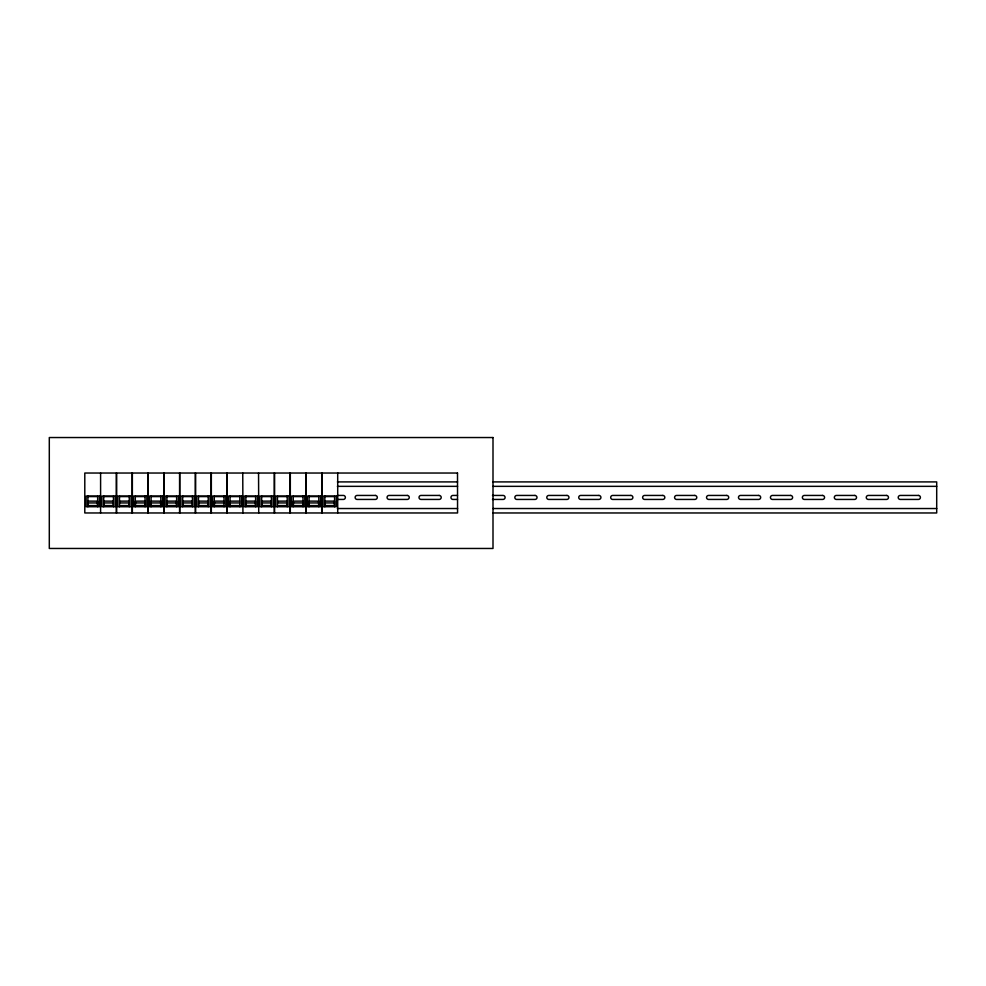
<?xml version="1.0" encoding="UTF-8"?>
<svg xmlns="http://www.w3.org/2000/svg" width="986" height="986" viewBox="0 0 986 986"><rect width="100%" height="100%" fill="white"/><g stroke="black" fill="none" stroke-linecap="round" stroke-linejoin="round"><path stroke-width="1.48" d="M337.397 481.907L457.566 481.907M493 481.907L936.7 481.907L936.7 512.966L493 512.966M337.397 486.344L457.566 486.344M493 486.344L936.7 486.344M337.311 495.44L343.375 495.44A1.997 1.997 0 0 1 345.371 497.437A1.997 1.997 0 0 1 343.375 499.434L337.311 499.434M457.516 495.44L452.956 495.44A1.997 1.997 0 0 0 450.959 497.437A1.997 1.997 0 0 0 452.956 499.434L457.516 499.434M492.482 495.44L503.094 495.44A1.997 1.997 0 0 1 505.103 497.437A1.997 1.997 0 0 1 503.094 499.434L492.482 499.434M87.902 496.587L97.663 496.587M103.703 496.587L113.464 496.587M119.491 496.587L129.252 496.587M135.292 496.587L145.053 496.587M151.08 496.587L160.841 496.587M166.88 496.587L176.642 496.587M182.681 496.587L192.443 496.587M198.469 496.587L208.231 496.587M214.27 496.587L224.032 496.587M230.058 496.587L239.82 496.587M245.859 496.587L255.62 496.587M261.66 496.587L271.421 496.587M277.448 496.587L287.209 496.587M293.249 496.587L303.01 496.587M309.037 496.587L318.798 496.587M324.838 496.587L334.599 496.587M119.676 501.159L129.08 501.11L129.08 505.584L119.676 505.584M223.847 501.159L214.443 501.11L214.443 505.584L223.847 505.584M239.647 501.11L230.243 501.159L230.243 505.584L239.647 505.584M277.633 501.159L287.037 501.11L287.037 505.584L277.633 505.584M88.074 502.934L97.491 502.934M103.875 502.934L113.279 502.934M119.676 502.934L129.08 502.934M135.464 502.934L144.868 502.934M151.265 502.934L160.669 502.934M167.053 502.934L176.469 502.934M182.854 502.934L192.258 502.934M198.654 502.934L208.058 502.934M214.443 502.934L223.847 502.934M230.243 502.934L239.647 502.934M246.032 502.934L255.448 502.934M261.832 502.934L271.236 502.934M277.633 502.934L287.037 502.934M293.421 502.934L302.825 502.934M309.222 502.934L318.626 502.934M325.01 502.934L334.427 502.934M87.902 506.212L97.663 506.212M103.703 506.212L113.464 506.212M119.491 506.212L129.252 506.212M135.292 506.212L145.053 506.212M151.08 506.212L160.841 506.212M166.88 506.212L176.642 506.212M182.681 506.212L192.443 506.212M198.469 506.212L208.231 506.212M214.27 506.212L224.032 506.212M230.058 506.212L239.82 506.212M245.859 506.212L255.62 506.212M261.66 506.212L271.421 506.212M277.448 506.212L287.209 506.212M293.249 506.212L303.01 506.212M309.037 506.212L318.798 506.212M324.838 506.212L334.599 506.212M337.397 508.529L457.566 508.529M493 508.529L936.7 508.529M337.705 472.886L337.705 512.966M334.599 496.081L334.599 506.73M324.838 496.081L324.838 506.73M321.904 473.046L321.904 512.954M321.732 473.046L321.732 512.954M318.798 496.081L318.798 506.73M309.037 496.081L309.037 506.73M306.116 473.046L306.116 512.954M305.931 473.046L305.931 512.954M303.01 496.081L303.01 506.73M293.249 496.081L293.249 506.73M290.315 473.046L290.315 512.954M290.143 473.046L290.143 512.954M287.209 496.081L287.209 506.73M277.448 496.081L277.448 506.73M274.527 473.046L274.527 512.954M274.342 473.046L274.342 512.954M271.421 496.081L271.421 506.73M261.66 496.081L261.66 506.73M258.554 473.046L258.726 512.954M255.62 496.081L255.62 506.73M245.859 496.081L245.859 506.73M242.753 473.046L242.926 512.954M239.82 496.081L239.82 506.73M230.058 496.081L230.058 506.73M227.137 473.046L227.137 512.954M226.953 473.046L226.953 512.954M224.032 496.081L224.032 506.73M214.27 496.081L214.27 506.73M211.337 473.046L211.337 512.954M211.164 473.046L211.164 512.954M208.231 496.081L208.231 506.73M198.469 496.081L198.469 506.73M195.548 473.046L195.548 512.954M195.364 473.046L195.364 512.954M192.443 496.081L192.443 506.73M182.681 496.081L182.681 506.73M179.748 473.046L179.748 512.954M179.575 473.046L179.575 512.954M176.642 496.081L176.642 506.73M166.88 496.081L166.88 506.73M163.947 473.046L163.947 512.954M163.775 473.046L163.775 512.954M160.841 496.081L160.841 506.73M151.08 496.081L151.08 506.73M148.159 473.046L148.159 512.954M147.974 473.046L147.974 512.954M145.053 496.081L145.053 506.73M135.292 496.081L135.292 506.73M132.358 473.046L132.358 512.954M132.186 473.046L132.186 512.954M129.252 496.081L129.252 506.73M119.491 496.081L119.491 506.73M116.57 473.046L116.57 512.954M116.385 473.046L116.385 512.954M113.464 496.081L113.464 506.73M103.703 496.081L103.703 506.73M100.597 473.046L100.597 512.954M97.663 496.081L97.663 506.73M87.902 496.081L87.902 506.73M493 437.537L49.3 437.537L49.3 548.462L493 548.462L493 437.537M457.504 473.034L84.796 473.034L84.796 512.966L457.566 512.966L457.504 473.034M375.321 495.44L357.129 495.44A1.997 1.997 0 0 0 355.133 497.437A1.997 1.997 0 0 0 357.129 499.434L375.321 499.434A1.997 1.997 0 0 0 377.318 497.437A1.997 1.997 0 0 0 375.321 495.44M407.267 495.44L389.076 495.44A1.997 1.997 0 0 0 387.079 497.437A1.997 1.997 0 0 0 389.076 499.434L407.267 499.434A1.997 1.997 0 0 0 409.264 497.437A1.997 1.997 0 0 0 407.267 495.44M439.214 495.44L421.022 495.44A1.997 1.997 0 0 0 419.025 497.437A1.997 1.997 0 0 0 421.022 499.434L439.214 499.434A1.997 1.997 0 0 0 441.21 497.437A1.997 1.997 0 0 0 439.214 495.44M535.041 495.44L516.849 495.44A1.997 1.997 0 0 0 514.852 497.437A1.997 1.997 0 0 0 516.849 499.434L535.041 499.434A1.997 1.997 0 0 0 537.037 497.437A1.997 1.997 0 0 0 535.041 495.44M566.987 495.44L548.795 495.44A1.997 1.997 0 0 0 546.799 497.437A1.997 1.997 0 0 0 548.795 499.434L566.987 499.434A1.997 1.997 0 0 0 568.984 497.437A1.997 1.997 0 0 0 566.987 495.44M598.933 495.44L580.742 495.44A1.997 1.997 0 0 0 578.745 497.437A1.997 1.997 0 0 0 580.742 499.434L598.933 499.434A1.997 1.997 0 0 0 600.93 497.437A1.997 1.997 0 0 0 598.933 495.44M630.88 495.44L612.688 495.44A1.997 1.997 0 0 0 610.691 497.437A1.997 1.997 0 0 0 612.688 499.434L630.88 499.434A1.997 1.997 0 0 0 632.876 497.437A1.997 1.997 0 0 0 630.88 495.44M662.826 495.44L644.634 495.44A1.997 1.997 0 0 0 642.638 497.437A1.997 1.997 0 0 0 644.634 499.434L662.826 499.434A1.997 1.997 0 0 0 664.823 497.437A1.997 1.997 0 0 0 662.826 495.44M694.773 495.44L676.581 495.44A1.997 1.997 0 0 0 674.584 497.437A1.997 1.997 0 0 0 676.581 499.434L694.773 499.434A1.997 1.997 0 0 0 696.769 497.437A1.997 1.997 0 0 0 694.773 495.44M726.719 495.44L708.527 495.44A1.997 1.997 0 0 0 706.531 497.437A1.997 1.997 0 0 0 708.527 499.434L726.719 499.434A1.997 1.997 0 0 0 728.716 497.437A1.997 1.997 0 0 0 726.719 495.44M758.665 495.44L740.474 495.44A1.997 1.997 0 0 0 738.477 497.437A1.997 1.997 0 0 0 740.474 499.434L758.665 499.434A1.997 1.997 0 0 0 760.662 497.437A1.997 1.997 0 0 0 758.665 495.44M790.612 495.44L772.42 495.44A1.997 1.997 0 0 0 770.423 497.437A1.997 1.997 0 0 0 772.42 499.434L790.612 499.434A1.997 1.997 0 0 0 792.608 497.437A1.997 1.997 0 0 0 790.612 495.44M822.558 495.44L804.366 495.44A1.997 1.997 0 0 0 802.37 497.437A1.997 1.997 0 0 0 804.366 499.434L822.558 499.434A1.997 1.997 0 0 0 824.555 497.437A1.997 1.997 0 0 0 822.558 495.44M854.505 495.44L836.313 495.44A1.997 1.997 0 0 0 834.316 497.437A1.997 1.997 0 0 0 836.313 499.434L854.505 499.434A1.997 1.997 0 0 0 856.501 497.437A1.997 1.997 0 0 0 854.505 495.44M886.451 495.44L868.259 495.44A1.997 1.997 0 0 0 866.263 497.437A1.997 1.997 0 0 0 868.259 499.434L886.451 499.434A1.997 1.997 0 0 0 888.448 497.437A1.997 1.997 0 0 0 886.451 495.44M918.397 495.44L900.206 495.44A1.997 1.997 0 0 0 898.209 497.437A1.997 1.997 0 0 0 900.206 499.434L918.397 499.434A1.997 1.997 0 0 0 920.394 497.437A1.997 1.997 0 0 0 918.397 495.44M99.438 496.081L86.127 496.081L86.127 506.73L99.438 506.73L99.438 496.081M115.239 496.081L101.928 496.081L101.928 506.73L115.239 506.73L115.239 496.081M131.027 496.081L117.716 496.081L117.716 506.73L131.027 506.73L131.027 496.081M146.828 496.081L133.517 496.081L133.517 506.73L146.828 506.73L146.828 496.081M162.616 496.081L149.305 496.081L149.305 506.73L162.616 506.73L162.616 496.081M178.417 496.081L165.106 496.081L165.106 506.73L178.417 506.73L178.417 496.081M194.217 496.081L180.906 496.081L180.906 506.73L194.217 506.73L194.217 496.081M210.006 496.081L196.695 496.081L196.695 506.73L210.006 506.73L210.006 496.081M225.806 496.081L212.495 496.081L212.495 506.73L225.806 506.73L225.806 496.081M241.595 496.081L228.284 496.081L228.284 506.73L241.595 506.73L241.595 496.081M257.395 496.081L244.084 496.081L244.084 506.73L257.395 506.73L257.395 496.081M273.196 496.081L259.885 496.081L259.885 506.73L273.196 506.73L273.196 496.081M288.984 496.081L275.673 496.081L275.673 506.73L288.984 506.73L288.984 496.081M304.785 496.081L291.474 496.081L291.474 506.73L304.785 506.73L304.785 496.081M320.573 496.081L307.262 496.081L307.262 506.73L320.573 506.73L320.573 496.081M336.374 496.081L323.063 496.081L323.063 506.73L336.374 506.73L336.374 496.081M97.491 501.159L88.074 501.11L88.074 505.584L97.491 505.584L97.491 501.11M113.279 501.159L103.875 501.11L103.875 505.584L113.279 505.584L113.279 501.11M144.868 501.11L135.464 501.159L135.464 505.584L144.868 505.584L144.868 501.11M160.669 501.159L151.265 501.11L151.265 505.584L160.669 505.584L160.669 501.11M176.469 501.11L167.053 501.159L167.053 505.584L176.469 505.584L176.469 501.11M192.258 501.11L182.854 501.11L182.854 505.584L192.258 505.584L192.258 501.11M208.058 501.159L198.654 501.11L198.654 505.584L208.058 505.584L208.058 501.11M255.448 501.11L246.032 501.159L246.032 505.584L255.448 505.584L255.448 501.11M271.236 501.11L261.832 501.159L261.832 505.584L271.236 505.584L271.236 501.11M302.825 501.11L293.421 501.159L293.421 505.584L302.825 505.584L302.825 501.11M318.626 501.159L309.222 501.11L309.222 505.584L318.626 505.584L318.626 501.11M334.427 501.159L325.01 501.11L325.01 505.584L334.427 505.584L334.427 501.11"/></g></svg>
